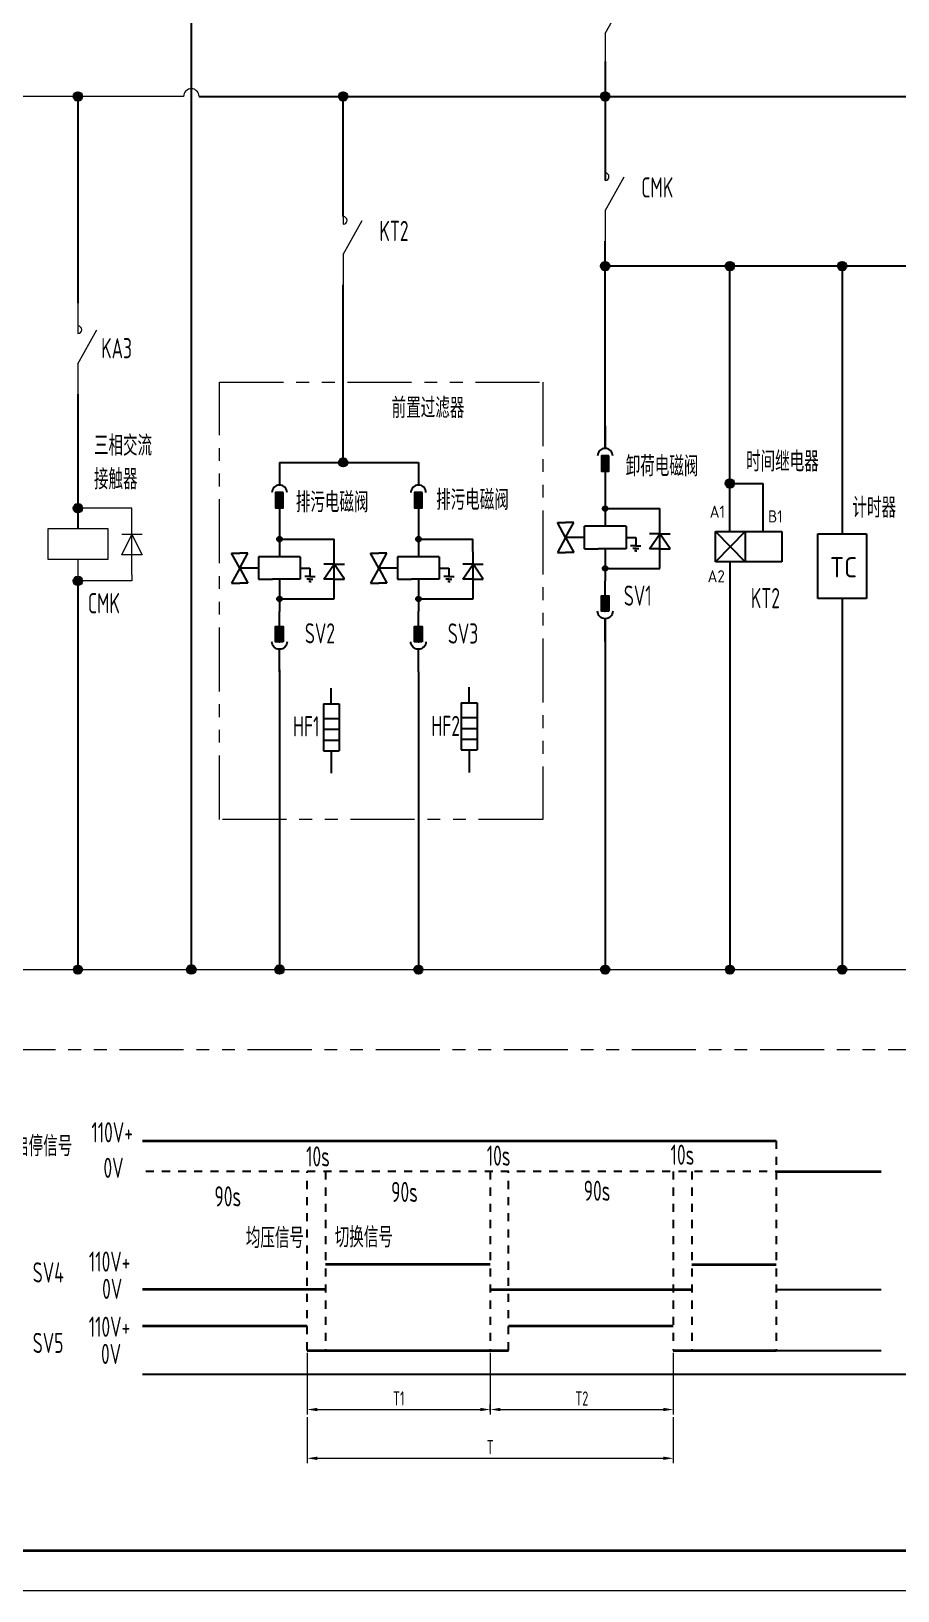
# Model space of a CAD drawing. Header units: millimetres. Extents: x 0 to 840, y 0 to 594.
# Drawn here: x 342.6 to 557.3, y 0 to 386.6 of the extents above; entities that cross this region are included whole.
import ezdxf
from ezdxf.enums import TextEntityAlignment as Align

# ---------------------------------------------------------------- set-up
doc = ezdxf.new("R2010")
doc.units = ezdxf.units.MM
for name, pattern in [('CENTER2', [12, 7, -1, 1, -1, 1, -1]), ('PHANTOM2', [31.75, 15.875, -3.175, 3.175, -3.175, 3.175, -3.175]), ('虚线', [2, 1, -1])]:
    doc.linetypes.add(name, pattern=pattern)
for name, color, linetype, lineweight in [('AM_0', 7, 'Continuous', 25), ('AM_3', 3, '虚线', 13), ('BLK_0.5mm^2', 7, 'Continuous', 18), ('SYMS', 7, 'Continuous', 18), ('双点划线', 6, 'CENTER2', 18), ('尺寸线层', 3, 'Continuous', 13), ('标注', 3, 'Continuous', 18), ('粗实线', 7, 'Continuous', 35), ('粗实线层', 7, 'Continuous', 25)]:
    doc.layers.add(name, color=color, linetype=linetype, lineweight=lineweight)
doc.styles.add('WD_IEC', font='isocp2.shx', dxfattribs={"width": 0.9, "bigfont": 'gbcbig.shx'})
doc.styles.add('工程字', font='gbenor.shx', dxfattribs={"bigfont": 'gbcbig.shx'})
doc.styles.add('标准', font='isoct2.shx')
doc.styles.add('海泰标注样式', font='isocp.shx', dxfattribs={"width": 0.7, "bigfont": 'gbcbig.shx'})
doc.styles.add('海泰汉字样式', font='仿宋_GB2312.ttf', dxfattribs={"width": 0.7})
doc.dimstyles.new('海泰标注样式-图2', dxfattribs={"dimtxt": 3.5, "dimasz": 2.5, "dimexe": 1.25, "dimexo": 0.625, "dimgap": 1, "dimtad": 1, "dimdec": 3, "dimlfac": 8, "dimdsep": 46, "dimtxsty": '海泰标注样式', "dimcen": 2.5, "dimclrd": 256, "dimclre": 256, "dimclrt": 2, "dimadec": 3, "dimazin": 2, "dimtm": 1e-09, "dimtfac": 0.7, "dimtdec": 3, "dimtmove": 0, "dimatfit": 1, "dimfxl": 1.25, "dimlwd": -1, "dimlwe": -1, "dimarcsym": 0})

# ---------------------------------------------------------------- blocks, each defined once
blk = doc.blocks.new('NJHT-A1')
at = {"color": 7, "linetype": 'Continuous', "lineweight": 35}
blk.add_line((25, 10), (830, 10), dxfattribs=at)
at = {"color": 7, "linetype": 'Continuous', "lineweight": 18}
blk.add_line((840, 0), (0, 0), dxfattribs=at)
at = {"color": 2, "linetype": 'Continuous', "lineweight": 18, "style": '海泰汉字样式', "width": 0.6}
blk.add_attdef('5', text='', height=5, rotation=180, dxfattribs=at).set_placement((50, 578.5), align=Align.MIDDLE_CENTER)
at = {"color": 2, "linetype": 'Continuous', "lineweight": 18, "style": '海泰汉字样式'}
for tag, height, width, p in [('1', 5, 0.7, (805, 59.25)), ('2', 5, 0.7, (805, 51.75)), ('7', 5, 0.7, (755, 50.5)), ('3', 5, 0.6, (805, 38)), ('12', 3.5, 0.7, (668, 34.5)), ('13', 3.5, 0.6, (682, 34.5)), ('20', 3.5, 0.7, (708, 34.5)), ('21', 3.5, 0.6, (722, 34.5)), ('14', 3.5, 0.7, (668, 27.5)), ('15', 3.5, 0.6, (682, 27.5)), ('22', 3.5, 0.7, (708, 27.5)), ('23', 3.5, 0.6, (722, 27.5)), ('8', 3.5, 0.7, (762, 22.5)), ('9', 3.5, 0.7, (774, 22.5)), ('4', 5, 0.6, (805, 22.5)), ('16', 3.5, 0.7, (668, 20.5)), ('17', 3.5, 0.6, (682, 20.5)), ('24', 3.5, 0.7, (708, 20.5)), ('25', 3.5, 0.6, (722, 20.5)), ('18', 3.5, 0.7, (668, 13.5)), ('19', 3.5, 0.6, (682, 13.5)), ('26', 3.5, 0.7, (708, 13.5)), ('27', 3.5, 0.6, (722, 13.5)), ('11', 3.5, 0.7, (742.5, 13.5)), ('10', 3.5, 0.7, (767.5, 13.5)), ('6', 3.5, 0.7, (811.57, 13.5))]:
    blk.add_attdef(tag, text='', height=height, dxfattribs=dict(at, width=width)).set_placement(p, align=Align.MIDDLE_CENTER)
blk = doc.blocks.new('*D70')
at = {"layer": 'Defpoints', "color": 0, "transparency": 16777216}
for p in [(410.95, 59.59), (456.35, 44.93), (456.35, 43.79)]:
    blk.add_point(p, dxfattribs=at)
at = {"layer": '标注', "transparency": 16777216}
for p, q in [((410.95, 58.97), (410.95, 43.68)), ((413.45, 44.93), (453.85, 44.93)), ((456.35, 44.42), (456.35, 46.18))]:
    blk.add_line(p, q, dxfattribs=at)
for points in [[(413.45, 45.35), (413.45, 44.52), (410.95, 44.93)], [(453.85, 45.35), (453.85, 44.52), (456.35, 44.93)]]:
    blk.add_solid(points, dxfattribs=at)
at = {"layer": '标注', "color": 2, "transparency": 16777216, "insert": (433.65, 47.68), "char_height": 3.5, "attachment_point": 5, "style": '海泰标注样式'}
blk.add_mtext('T1', dxfattribs=at)
blk = doc.blocks.new('*D71')
at = {"layer": 'Defpoints', "color": 0, "transparency": 16777216}
for p in [(456.35, 59.59), (501.71, 59.59), (501.71, 44.93)]:
    blk.add_point(p, dxfattribs=at)
at = {"layer": '标注', "transparency": 16777216}
for p, q in [((456.35, 58.97), (456.35, 43.68)), ((501.71, 58.97), (501.71, 43.68)), ((458.85, 44.93), (499.21, 44.93))]:
    blk.add_line(p, q, dxfattribs=at)
for points in [[(458.85, 45.35), (458.85, 44.52), (456.35, 44.93)], [(499.21, 45.35), (499.21, 44.52), (501.71, 44.93)]]:
    blk.add_solid(points, dxfattribs=at)
at = {"layer": '标注', "color": 2, "transparency": 16777216, "insert": (479.03, 47.68), "char_height": 3.5, "attachment_point": 5, "style": '海泰标注样式'}
blk.add_mtext('T2', dxfattribs=at)
blk = doc.blocks.new('*D72')
at = {"layer": 'Defpoints', "color": 0, "transparency": 16777216}
for p in [(410.95, 43.68), (501.71, 43.68), (501.71, 32.85)]:
    blk.add_point(p, dxfattribs=at)
at = {"layer": '标注', "transparency": 16777216}
for p, q in [((410.95, 43.06), (410.95, 31.6)), ((501.71, 43.06), (501.71, 31.6)), ((413.45, 32.85), (499.21, 32.85))]:
    blk.add_line(p, q, dxfattribs=at)
for points in [[(413.45, 33.26), (413.45, 32.43), (410.95, 32.85)], [(499.21, 33.26), (499.21, 32.43), (501.71, 32.85)]]:
    blk.add_solid(points, dxfattribs=at)
at = {"layer": '标注', "color": 2, "transparency": 16777216, "insert": (456.33, 35.6), "char_height": 3.5, "attachment_point": 5, "style": '海泰标注样式'}
blk.add_mtext('T', dxfattribs=at)
blk = doc.blocks.new('bfcgb')
blk.add_hatch(color=256).paths.add_polyline_path([(1495.06, 338, 1), (1492.9, 338, 1)])
blk.add_circle((1493.98, 338), 1.08)
blk = doc.blocks.new('VCR1_1')
for p, q in [((0, 2.5), (0, 7.5)), ((0, -2.5), (0, -7.5))]:
    blk.add_line(p, q)
blk.add_lwpolyline([(-5, 2.5), (-5, -2.5), (5, -2.5), (5, 2.5)], close=True)
at = {"style": 'WD_IEC'}
for tag, height, p in [('INST', 2.5, (-5.25, 11.5)), ('LOC', 2.5, (-5.25, 8)), ('TAG1', 2.5, (-5.25, 4.5)), ('MFG', 1.5, (-6, 1)), ('CAT', 1.5, (-6, -1.5)), ('DESC1', 2.5, (-5.25, -6.85)), ('DESC2', 2.5, (-5.25, -10.35)), ('DESC3', 2.5, (-5.25, -13.85))]:
    blk.add_attdef(tag, text='', height=height, dxfattribs=at).set_placement(p, align=Align.RIGHT)
for tag, p, height in [('X2TERM01', (0, 7.5), 0.32), ('X4LINK', (-5, 0), 0.32), ('X1LINK', (5, 0), 0.32), ('ASSYCODE', (1, -4), 1), ('FAMILY', (1, -5.5), 1), ('X8TERM02', (0, -7.5), 0.32), ('CATDESC', (1, -7), 1)]:
    blk.add_attdef(tag, p, '', height=height, dxfattribs=at)
blk.add_attdef('TERM01', text='', height=2, rotation=90, dxfattribs=at).set_placement((-1, 7.5), align=Align.RIGHT)
blk.add_attdef('TERM02', (-1, -7.5), '', height=2, rotation=90, dxfattribs=at)
at = {"lineweight": 9, "style": 'WD_IEC'}
for tag, p in [('NO', (-5.5, -16.5)), ('NC', (-5.5, -20))]:
    blk.add_attdef(tag, text='', height=2.5, dxfattribs=at).set_placement(p, align=Align.TOP_RIGHT)
for tag, p in [('XREFNO', (-4, -16.5)), ('XREFNC', (-4, -20))]:
    blk.add_attdef(tag, text='', height=2.5, dxfattribs=at).set_placement(p, align=Align.TOP_LEFT)
blk = doc.blocks.new('VDI1_2')
for p, q in [((0, 7.5), (0, -7.5)), ((0, -2.5), (-2.5, 2.5)), ((-2.5, 2.5), (2.5, 2.5)), ((2.5, 2.5), (0, -2.5)), ((-2.5, -2.5), (2.5, -2.5))]:
    blk.add_line(p, q)
at = {"style": 'WD_IEC'}
for tag, height, p in [('INST', 2.5, (-5.5, 10.25)), ('LOC', 2.5, (-5.5, 6.75)), ('TAG1', 2.5, (-5.5, 3.25)), ('MFG', 1.5, (-5.5, -0.25)), ('DESC1', 2.5, (-5.5, -6.35)), ('CAT', 1.5, (-5.5, -2.75)), ('DESC2', 2.5, (-5.5, -9.85)), ('DESC3', 2.5, (-5.5, -13.35))]:
    blk.add_attdef(tag, text='', height=height, dxfattribs=at).set_placement(p, align=Align.RIGHT)
for tag, p, height in [('X2TERM01', (0, 7.5), 0.32), ('ASSYCODE', (1, -4), 1), ('X8TERM02', (0, -7.5), 0.32), ('FAMILY', (1, -5.5), 1), ('CATDESC', (1, -7), 1)]:
    blk.add_attdef(tag, p, '', height=height, dxfattribs=at)
blk.add_attdef('TERM01', text='', height=2, rotation=90, dxfattribs=at).set_placement((-1, 7.5), align=Align.RIGHT)
blk.add_attdef('TERM02', (-1, -7.5), '', height=2, rotation=90, dxfattribs=at)
blk = doc.blocks.new('VMS21P_1')
for p, q in [((0, 7.5), (0, 2.5)), ((0, -2.5), (3.125, 3.125)), ((0, -2.5), (0, -7.5))]:
    blk.add_line(p, q)
blk.add_arc((0, 3.125), 0.625, 270, 90)
at = {"style": 'WD_IEC'}
for tag, p in [('INST', (-5.25, 7.75)), ('LOC', (-5.25, 4.25)), ('TAG2', (-5.25, 0.75)), ('XREF', (-5.25, -3.75)), ('DESC1', (-5.25, -7.6)), ('DESC2', (-5.25, -11.1)), ('DESC3', (-5.25, -14.6))]:
    blk.add_attdef(tag, text='', height=2.5, dxfattribs=at).set_placement(p, align=Align.RIGHT)
for tag, p, height in [('X2TERM01', (0, 7.5), 0.32), ('X4LINK', (-2, 0), 0.32), ('X1LINK', (-0.5, 0), 0.32), ('CONTACT', (4, -3.5), 1), ('FAMILY', (4, -5), 1), ('X8TERM02', (0, -7.5), 0.32)]:
    blk.add_attdef(tag, p, '', height=height, dxfattribs=at)
blk.add_attdef('TERM01', text='', height=2, rotation=90, dxfattribs=at).set_placement((-1, 7.5), align=Align.RIGHT)
blk.add_attdef('TERM02', (-1, -7.5), '', height=2, rotation=90, dxfattribs=at)
blk = doc.blocks.new('gwae')
blk.add_hatch(color=256).paths.add_polyline_path([(413.18, 275.01), (413.18, 278.76), (411.3, 278.76), (411.3, 275.01)], flags=0)
for p, q in [((412.24, 286.26), (412.24, 280.64)), ((412.24, 275.01), (412.24, 271.26))]:
    blk.add_line(p, q)
blk.add_lwpolyline([(413.18, 278.76), (411.3, 278.76), (411.3, 275.01), (413.18, 275.01)], close=True)
blk.add_arc((412.24, 278.76), 1.88, 0, 180)
blk.add_point((412.24, 278.76))
blk = doc.blocks.new('rq2e')
at = {"color": 7, "ltscale": 0.416487}
blk.add_line((1065.04, 260.3), (1065.04, 251.87), dxfattribs=at)
at = {"color": 7, "ltscale": 0.007597}
for p, q in [((1064.45, 256.26), (1064.49, 256.48)), ((1064.45, 256.26), (1064.49, 256.48)), ((1064.49, 256.03), (1064.45, 256.26)), ((1064.49, 256.03), (1064.45, 256.26)), ((1064.49, 256.48), (1064.62, 256.67)), ((1064.49, 256.48), (1064.62, 256.67)), ((1064.62, 255.84), (1064.49, 256.03)), ((1064.62, 255.84), (1064.49, 256.03)), ((1064.62, 256.67), (1064.81, 256.8)), ((1064.62, 256.67), (1064.81, 256.8)), ((1064.81, 255.71), (1064.62, 255.84)), ((1064.81, 255.71), (1064.62, 255.84)), ((1064.81, 256.8), (1065.04, 256.85)), ((1064.81, 256.8), (1065.04, 256.85)), ((1065.04, 255.66), (1064.81, 255.71)), ((1065.04, 255.66), (1064.81, 255.71)), ((1065.04, 256.85), (1065.27, 256.8)), ((1065.04, 256.85), (1065.27, 256.8)), ((1065.27, 255.71), (1065.04, 255.66)), ((1065.27, 255.71), (1065.04, 255.66)), ((1065.27, 256.8), (1065.46, 256.67)), ((1065.27, 256.8), (1065.46, 256.67)), ((1065.46, 255.84), (1065.27, 255.71)), ((1065.46, 255.84), (1065.27, 255.71)), ((1065.46, 256.67), (1065.59, 256.48)), ((1065.46, 256.67), (1065.59, 256.48)), ((1065.59, 256.03), (1065.46, 255.84)), ((1065.59, 256.03), (1065.46, 255.84)), ((1065.59, 256.48), (1065.63, 256.26)), ((1065.59, 256.48), (1065.63, 256.26)), ((1065.63, 256.26), (1065.59, 256.03)), ((1065.63, 256.26), (1065.59, 256.03)), ((1064.45, 241.44), (1064.49, 241.66)), ((1064.45, 241.44), (1064.49, 241.66)), ((1064.49, 241.21), (1064.45, 241.44)), ((1064.49, 241.21), (1064.45, 241.44)), ((1064.49, 241.66), (1064.62, 241.85)), ((1064.49, 241.66), (1064.62, 241.85)), ((1064.62, 241.02), (1064.49, 241.21)), ((1064.62, 241.02), (1064.49, 241.21)), ((1064.62, 241.85), (1064.81, 241.98)), ((1064.62, 241.85), (1064.81, 241.98)), ((1064.81, 240.89), (1064.62, 241.02)), ((1064.81, 240.89), (1064.62, 241.02)), ((1064.81, 241.98), (1065.04, 242.03)), ((1064.81, 241.98), (1065.04, 242.03)), ((1065.04, 240.85), (1064.81, 240.89)), ((1065.04, 240.85), (1064.81, 240.89)), ((1065.04, 242.03), (1065.27, 241.98)), ((1065.04, 242.03), (1065.27, 241.98)), ((1065.27, 240.89), (1065.04, 240.85)), ((1065.27, 240.89), (1065.04, 240.85)), ((1065.27, 241.98), (1065.46, 241.85)), ((1065.27, 241.98), (1065.46, 241.85)), ((1065.46, 241.02), (1065.27, 240.89)), ((1065.46, 241.02), (1065.27, 240.89)), ((1065.46, 241.85), (1065.59, 241.66)), ((1065.46, 241.85), (1065.59, 241.66)), ((1065.59, 241.21), (1065.46, 241.02)), ((1065.59, 241.21), (1065.46, 241.02)), ((1065.59, 241.66), (1065.63, 241.44)), ((1065.59, 241.66), (1065.63, 241.44)), ((1065.63, 241.44), (1065.59, 241.21)), ((1065.63, 241.44), (1065.59, 241.21))]:
    blk.add_line(p, q, dxfattribs=at)
at = {"color": 7, "ltscale": 0.445714}
for p, q in [((1065.03, 256.26), (1078.57, 256.26)), ((1065.03, 256.26), (1078.57, 256.26)), ((1065.04, 241.44), (1078.58, 241.44)), ((1065.04, 241.44), (1078.58, 241.44))]:
    blk.add_line(p, q, dxfattribs=at)
at = {"color": 7, "ltscale": 0.204694}
blk.add_line((1078.58, 250.04), (1078.57, 256.26), dxfattribs=at)
blk.add_line((1078.58, 250.04), (1078.57, 256.26), dxfattribs=at)
at = {"color": 7, "ltscale": 0.092843}
for q in [(1053.19, 252.81), (1053.19, 252.81), (1057.23, 252.81), (1057.23, 252.81), (1053.19, 245.38), (1053.19, 245.38), (1057.23, 245.38), (1057.23, 245.38)]:
    blk.add_line((1055.21, 249.09), q, dxfattribs=at)
at = {"color": 7, "ltscale": 0.044268}
for p, q in [((1053.19, 252.81), (1055.21, 252.81)), ((1053.19, 252.81), (1055.21, 252.81)), ((1053.19, 245.38), (1055.21, 245.38)), ((1053.19, 245.38), (1055.21, 245.38))]:
    blk.add_line(p, q, dxfattribs=at)
at = {"color": 7, "ltscale": 0.044269}
for p, q in [((1057.23, 252.81), (1055.21, 252.81)), ((1057.23, 252.81), (1055.21, 252.81)), ((1057.23, 245.38), (1055.21, 245.38)), ((1057.23, 245.38), (1055.21, 245.38))]:
    blk.add_line(p, q, dxfattribs=at)
at = {"color": 7, "ltscale": 0.18267}
for p, q in [((1059.83, 251.87), (1059.83, 246.32)), ((1070.2, 251.87), (1070.2, 246.32))]:
    blk.add_line(p, q, dxfattribs=at)
at = {"color": 7, "ltscale": 0.226511}
for p, q in [((1070.2, 251.87), (1059.88, 251.87)), ((1059.88, 246.32), (1063.32, 246.32)), ((1070.2, 246.32), (1063.32, 246.32)), ((1070.2, 246.32), (1063.32, 246.32))]:
    blk.add_line(p, q, dxfattribs=at)
at = {"color": 7, "ltscale": 0.121009}
blk.add_line((1059.83, 249.09), (1055.21, 249.09), dxfattribs=at)
at = {"color": 7, "ltscale": 0.067085}
blk.add_line((1070.2, 249.09), (1072.61, 249.09), dxfattribs=at)
at = {"color": 7, "ltscale": 0.04459}
blk.add_line((1072.61, 249.09), (1072.61, 247.05), dxfattribs=at)
at = {"color": 7, "ltscale": 0.148438}
for p in [(1076.03, 246.32), (1076.03, 246.32), (1081.13, 246.32), (1081.13, 246.32)]:
    blk.add_line(p, (1078.58, 250.04), dxfattribs=at)
at = {"color": 7, "ltscale": 0.083936}
for p, q in [((1078.58, 250.04), (1076.03, 250.04)), ((1078.58, 250.04), (1076.03, 250.04)), ((1078.58, 250.04), (1081.13, 250.04)), ((1078.58, 250.04), (1081.13, 250.04)), ((1078.58, 246.32), (1076.03, 246.32)), ((1078.58, 246.32), (1076.03, 246.32)), ((1078.58, 246.32), (1081.13, 246.32)), ((1078.58, 246.32), (1081.13, 246.32))]:
    blk.add_line(p, q, dxfattribs=at)
at = {"color": 7, "ltscale": 0.16075}
for q in [(1078.58, 250.04), (1078.58, 246.32)]:
    blk.add_line((1078.58, 241.44), q, dxfattribs=at)
at = {"color": 7, "ltscale": 0.321499}
blk.add_line((1065.04, 246.32), (1065.04, 238.35), dxfattribs=at)
at = {"color": 7, "ltscale": 0.028234}
blk.add_line((1072.61, 247.05), (1071.32, 247.05), dxfattribs=at)
at = {"color": 7, "ltscale": 0.016336}
for q in [(1071.86, 246.37), (1073.35, 246.37)]:
    blk.add_line((1072.61, 246.37), q, dxfattribs=at)
at = {"color": 7, "ltscale": 0.005879}
for q in [(1072.34, 245.77), (1072.88, 245.77)]:
    blk.add_line((1072.61, 245.77), q, dxfattribs=at)
at = {"color": 7, "ltscale": 0.028235}
blk.add_line((1072.61, 247.05), (1073.9, 247.05), dxfattribs=at)
at = {"color": 7}
for centre in [(1065.04, 256.26), (1065.04, 241.44)]:
    blk.add_circle(centre, 0.591, dxfattribs=at)
for points in [[(1065.59, 256.03), (1064.45, 256.26), (1064.62, 256.67), (1064.49, 256.48)], [(1065.59, 256.03), (1064.45, 256.26), (1064.62, 256.67), (1064.49, 256.48)], [(1065.59, 256.03), (1064.62, 255.84), (1064.45, 256.26), (1064.49, 256.03)], [(1065.59, 256.03), (1064.62, 255.84), (1064.45, 256.26), (1064.49, 256.03)], [(1065.59, 256.03), (1064.62, 256.67), (1065.04, 256.85), (1064.81, 256.8)], [(1065.59, 256.03), (1064.62, 256.67), (1065.04, 256.85), (1064.81, 256.8)], [(1065.59, 256.03), (1065.04, 255.66), (1064.62, 255.84), (1064.81, 255.71)], [(1065.59, 256.03), (1065.04, 255.66), (1064.62, 255.84), (1064.81, 255.71)], [(1065.59, 256.03), (1065.04, 256.85), (1065.46, 256.67), (1065.27, 256.8)], [(1065.59, 256.03), (1065.04, 256.85), (1065.46, 256.67), (1065.27, 256.8)], [(1065.59, 256.03), (1065.46, 255.84), (1065.04, 255.66), (1065.27, 255.71)], [(1065.59, 256.03), (1065.46, 255.84), (1065.04, 255.66), (1065.27, 255.71)], [(1065.59, 256.03), (1065.46, 256.67), (1065.63, 256.26), (1065.59, 256.48)], [(1065.59, 256.03), (1065.46, 256.67), (1065.63, 256.26), (1065.59, 256.48)], [(1065.59, 241.21), (1064.45, 241.44), (1064.62, 241.85), (1064.49, 241.66)], [(1065.59, 241.21), (1064.45, 241.44), (1064.62, 241.85), (1064.49, 241.66)], [(1065.59, 241.21), (1064.62, 241.02), (1064.45, 241.44), (1064.49, 241.21)], [(1065.59, 241.21), (1064.62, 241.02), (1064.45, 241.44), (1064.49, 241.21)], [(1065.59, 241.21), (1064.62, 241.85), (1065.04, 242.03), (1064.81, 241.98)], [(1065.59, 241.21), (1064.62, 241.85), (1065.04, 242.03), (1064.81, 241.98)], [(1065.59, 241.21), (1065.04, 240.85), (1064.62, 241.02), (1064.81, 240.89)], [(1065.59, 241.21), (1065.04, 240.85), (1064.62, 241.02), (1064.81, 240.89)], [(1065.59, 241.21), (1065.04, 242.03), (1065.46, 241.85), (1065.27, 241.98)], [(1065.59, 241.21), (1065.04, 242.03), (1065.46, 241.85), (1065.27, 241.98)], [(1065.59, 241.21), (1065.46, 241.02), (1065.04, 240.85), (1065.27, 240.89)], [(1065.59, 241.21), (1065.46, 241.02), (1065.04, 240.85), (1065.27, 240.89)], [(1065.59, 241.21), (1065.46, 241.85), (1065.63, 241.44), (1065.59, 241.66)], [(1065.59, 241.21), (1065.46, 241.85), (1065.63, 241.44), (1065.59, 241.66)]]:
    blk.add_solid(points, dxfattribs=at)
blk = doc.blocks.new('sfe')
for p, q in [((1319.93, -437.42), (1336.36, -437.42)), ((1319.93, -444.92), (1319.93, -437.42)), ((1327.24, -437.42), (1319.93, -444.92)), ((1319.93, -437.42), (1327.24, -444.92)), ((1327.24, -437.42), (1327.24, -444.92)), ((1336.36, -437.42), (1336.36, -444.92)), ((1336.36, -444.92), (1319.93, -444.92))]:
    blk.add_line(p, q)
at = {"layer": '粗实线层'}
for p, q in [((1323.47, -437.42), (1323.47, -425.52)), ((1323.47, -425.52), (1331.69, -425.52)), ((1331.69, -437.42), (1331.69, -425.52)), ((1323.47, -444.92), (1323.47, -455.61))]:
    blk.add_line(p, q, dxfattribs=at)
blk.add_blockref('bfcgb', (-170.51, -763.52))
at = {"layer": 'AM_3', "style": 'WD_IEC'}
for tag, p in [('A1', (1322.22, -434.03)), ('B1', (1336.55, -435.2)), ('A2', (1322.2, -450.05))]:
    blk.add_attdef(tag, text='', height=3, dxfattribs=at).set_placement(p, align=Align.RIGHT)

msp = doc.modelspace()

# ---------------------------------------------------------------- linework, layer by layer
for p, q in [((382.2456, 153.96874), (382.2456, 416.81479)), ((484.82607, 379.07007), (484.82607, 370.18878)), ((354.14214, 370.40801), (354.14214, 319.12098)), ((384.1506, 370.40801), (642.2741, 370.40801)), ((419.89178, 340.59851), (419.89175, 370.40801)), ((484.82607, 370.40801), (484.82607, 349.55464)), ((484.82272, 283.15358), (484.82607, 334.55464)), ((515.74362, 274.47957), (515.74362, 328.36076)), ((543.55404, 328.36076), (543.55404, 261.98131)), ((419.89178, 279.69767), (419.89178, 323.72351)), ((354.14214, 296.62098), (354.14214, 263.21669)), ((484.8247, 277.52858), (484.83066, 265.34471)), ((537.5546, 245.98279), (537.5546, 261.98131)), ((537.5546, 261.98131), (549.55349, 261.98131)), ((549.55349, 261.98131), (549.55349, 245.98279)), ((354.14214, 249.42405), (354.14214, 153.96874)), ((515.74331, 244.39326), (515.75008, 153.96874)), ((549.55349, 245.98279), (537.5546, 245.98279)), ((543.55404, 245.98279), (543.55404, 153.96874))]:
    msp.add_line(p, q)
at = {"color": 7, "ltscale": 0.416487}
for p, q in [((404.08409, 279.69767), (404.08409, 274.07267)), ((438.52125, 279.69767), (438.52125, 274.07267))]:
    msp.add_line(p, q, dxfattribs=at)
at = {"color": 7}
msp.add_line((404.08409, 279.69767), (438.52125, 279.69767), dxfattribs=at)
at = {"color": 7, "ltscale": 0.007597}
for p, q in [((418.84038, 279.69767), (418.92041, 280.10002)), ((418.84038, 279.69767), (418.92041, 280.10002)), ((418.92041, 279.29533), (418.84038, 279.69767)), ((418.92041, 279.29533), (418.84038, 279.69767)), ((418.92041, 280.10002), (419.14834, 280.44112)), ((418.92041, 280.10002), (419.14834, 280.44112)), ((419.14834, 278.95424), (418.92041, 279.29533)), ((419.14834, 278.95424), (418.92041, 279.29533)), ((419.14834, 280.44112), (419.48943, 280.66902)), ((419.14834, 280.44112), (419.48943, 280.66902)), ((419.48943, 278.72633), (419.14834, 278.95424)), ((419.48943, 278.72633), (419.14834, 278.95424)), ((419.48943, 280.66902), (419.89178, 280.74906)), ((419.48943, 280.66902), (419.89178, 280.74906)), ((419.89178, 278.6463), (419.48943, 278.72633)), ((419.89178, 278.6463), (419.48943, 278.72633)), ((419.89178, 280.74906), (420.29412, 280.66902)), ((419.89178, 280.74906), (420.29412, 280.66902)), ((420.29412, 278.72633), (419.89178, 278.6463)), ((420.29412, 278.72633), (419.89178, 278.6463)), ((420.29412, 280.66902), (420.63521, 280.44112)), ((420.29412, 280.66902), (420.63521, 280.44112)), ((420.63521, 278.95424), (420.29412, 278.72633)), ((420.63521, 278.95424), (420.29412, 278.72633)), ((420.63521, 280.44112), (420.86312, 280.10002)), ((420.63521, 280.44112), (420.86312, 280.10002)), ((420.86312, 279.29533), (420.63521, 278.95424)), ((420.86312, 279.29533), (420.63521, 278.95424)), ((420.86312, 280.10002), (420.94313, 279.69767)), ((420.86312, 280.10002), (420.94313, 279.69767)), ((420.94313, 279.69767), (420.86312, 279.29533)), ((420.94313, 279.69767), (420.86312, 279.29533)), ((354.14214, 155.02011), (354.54449, 154.94008)), ((354.14214, 155.02011), (354.54449, 154.94008)), ((354.54449, 154.94008), (354.88557, 154.71217)), ((354.54449, 154.94008), (354.88557, 154.71217)), ((354.88557, 154.71217), (355.11348, 154.37109)), ((354.88557, 154.71217), (355.11348, 154.37109)), ((437.54991, 154.37109), (437.77782, 154.71217)), ((437.54991, 154.37109), (437.77782, 154.71217)), ((437.77782, 154.71217), (438.1189, 154.94008)), ((437.77782, 154.71217), (438.1189, 154.94008)), ((438.1189, 154.94008), (438.52125, 155.02011)), ((438.1189, 154.94008), (438.52125, 155.02011)), ((438.52125, 155.02011), (438.9236, 154.94008)), ((438.52125, 155.02011), (438.9236, 154.94008)), ((438.9236, 154.94008), (439.26468, 154.71217)), ((438.9236, 154.94008), (439.26468, 154.71217)), ((439.26468, 154.71217), (439.49259, 154.37109)), ((439.26468, 154.71217), (439.49259, 154.37109)), ((483.84961, 154.37109), (484.07752, 154.71217)), ((483.84961, 154.37109), (484.07752, 154.71217)), ((484.07752, 154.71217), (484.4186, 154.94008)), ((484.07752, 154.71217), (484.4186, 154.94008)), ((484.4186, 154.94008), (484.82095, 155.02011)), ((484.4186, 154.94008), (484.82095, 155.02011)), ((484.82095, 155.02011), (485.2233, 154.94008)), ((484.82095, 155.02011), (485.2233, 154.94008)), ((485.2233, 154.94008), (485.56438, 154.71217)), ((485.2233, 154.94008), (485.56438, 154.71217)), ((485.56438, 154.71217), (485.79229, 154.37109)), ((485.56438, 154.71217), (485.79229, 154.37109)), ((514.77704, 154.37108), (515.00495, 154.71216)), ((514.77704, 154.37108), (515.00495, 154.71216)), ((515.00495, 154.71216), (515.34604, 154.94007)), ((515.00495, 154.71216), (515.34604, 154.94007)), ((515.34604, 154.94007), (515.74839, 155.0201)), ((515.34604, 154.94007), (515.74839, 155.0201)), ((515.74839, 155.0201), (516.15073, 154.94007)), ((515.74839, 155.0201), (516.15073, 154.94007)), ((516.15073, 154.94007), (516.49182, 154.71216)), ((516.15073, 154.94007), (516.49182, 154.71216)), ((516.49182, 154.71216), (516.71973, 154.37108)), ((516.49182, 154.71216), (516.71973, 154.37108)), ((542.5827, 154.37109), (542.81061, 154.71217)), ((542.5827, 154.37109), (542.81061, 154.71217)), ((542.81061, 154.71217), (543.15169, 154.94008)), ((542.81061, 154.71217), (543.15169, 154.94008)), ((543.15169, 154.94008), (543.55404, 155.02011)), ((543.15169, 154.94008), (543.55404, 155.02011)), ((543.55404, 155.02011), (543.95639, 154.94008)), ((543.55404, 155.02011), (543.95639, 154.94008)), ((543.95639, 154.94008), (544.29747, 154.71217)), ((543.95639, 154.94008), (544.29747, 154.71217)), ((544.29747, 154.71217), (544.52538, 154.37109)), ((544.29747, 154.71217), (544.52538, 154.37109)), ((354.54449, 152.9974), (354.14214, 152.91737)), ((354.54449, 152.9974), (354.14214, 152.91737)), ((354.88557, 153.22531), (354.54449, 152.9974)), ((354.88557, 153.22531), (354.54449, 152.9974)), ((355.11348, 153.56639), (354.88557, 153.22531)), ((355.11348, 153.56639), (354.88557, 153.22531)), ((355.11348, 154.37109), (355.19351, 153.96874)), ((355.11348, 154.37109), (355.19351, 153.96874)), ((355.19351, 153.96874), (355.11348, 153.56639)), ((355.19351, 153.96874), (355.11348, 153.56639)), ((437.46986, 153.96874), (437.54991, 154.37109)), ((437.46986, 153.96874), (437.54991, 154.37109)), ((437.54991, 153.56639), (437.46986, 153.96874)), ((437.54991, 153.56639), (437.46986, 153.96874)), ((437.77782, 153.22531), (437.54991, 153.56639)), ((437.77782, 153.22531), (437.54991, 153.56639)), ((438.1189, 152.9974), (437.77782, 153.22531)), ((438.1189, 152.9974), (437.77782, 153.22531)), ((438.52125, 152.91737), (438.1189, 152.9974)), ((438.52125, 152.91737), (438.1189, 152.9974)), ((438.9236, 152.9974), (438.52125, 152.91737)), ((438.9236, 152.9974), (438.52125, 152.91737)), ((439.26468, 153.22531), (438.9236, 152.9974)), ((439.26468, 153.22531), (438.9236, 152.9974)), ((439.49259, 153.56639), (439.26468, 153.22531)), ((439.49259, 153.56639), (439.26468, 153.22531)), ((439.49259, 154.37109), (439.57264, 153.96874)), ((439.49259, 154.37109), (439.57264, 153.96874)), ((439.57264, 153.96874), (439.49259, 153.56639)), ((439.57264, 153.96874), (439.49259, 153.56639)), ((483.76958, 153.96874), (483.84961, 154.37109)), ((483.76958, 153.96874), (483.84961, 154.37109)), ((483.84961, 153.56639), (483.76958, 153.96874)), ((483.84961, 153.56639), (483.76958, 153.96874)), ((484.07752, 153.22531), (483.84961, 153.56639)), ((484.07752, 153.22531), (483.84961, 153.56639)), ((484.4186, 152.9974), (484.07752, 153.22531)), ((484.4186, 152.9974), (484.07752, 153.22531)), ((484.82095, 152.91737), (484.4186, 152.9974)), ((484.82095, 152.91737), (484.4186, 152.9974)), ((485.2233, 152.9974), (484.82095, 152.91737)), ((485.2233, 152.9974), (484.82095, 152.91737)), ((485.56438, 153.22531), (485.2233, 152.9974)), ((485.56438, 153.22531), (485.2233, 152.9974)), ((485.79229, 153.56639), (485.56438, 153.22531)), ((485.79229, 153.56639), (485.56438, 153.22531)), ((485.79229, 154.37109), (485.87232, 153.96874)), ((485.79229, 154.37109), (485.87232, 153.96874)), ((485.87232, 153.96874), (485.79229, 153.56639)), ((485.87232, 153.96874), (485.79229, 153.56639)), ((514.69701, 153.96873), (514.77704, 154.37108)), ((514.69701, 153.96873), (514.77704, 154.37108)), ((514.77704, 153.56638), (514.69701, 153.96873)), ((514.77704, 153.56638), (514.69701, 153.96873)), ((515.00495, 153.2253), (514.77704, 153.56638)), ((515.00495, 153.2253), (514.77704, 153.56638)), ((515.34604, 152.99739), (515.00495, 153.2253)), ((515.34604, 152.99739), (515.00495, 153.2253)), ((515.74839, 152.91736), (515.34604, 152.99739)), ((515.74839, 152.91736), (515.34604, 152.99739)), ((516.15073, 152.99739), (515.74839, 152.91736)), ((516.15073, 152.99739), (515.74839, 152.91736)), ((516.49182, 153.2253), (516.15073, 152.99739)), ((516.49182, 153.2253), (516.15073, 152.99739)), ((516.71973, 153.56638), (516.49182, 153.2253)), ((516.71973, 153.56638), (516.49182, 153.2253)), ((516.71973, 154.37108), (516.79976, 153.96873)), ((516.71973, 154.37108), (516.79976, 153.96873)), ((516.79976, 153.96873), (516.71973, 153.56638)), ((516.79976, 153.96873), (516.71973, 153.56638)), ((542.50265, 153.96874), (542.5827, 154.37109)), ((542.50265, 153.96874), (542.5827, 154.37109)), ((542.5827, 153.56639), (542.50265, 153.96874)), ((542.5827, 153.56639), (542.50265, 153.96874)), ((542.81061, 153.22531), (542.5827, 153.56639)), ((542.81061, 153.22531), (542.5827, 153.56639)), ((543.15169, 152.9974), (542.81061, 153.22531)), ((543.15169, 152.9974), (542.81061, 153.22531)), ((543.55404, 152.91737), (543.15169, 152.9974)), ((543.55404, 152.91737), (543.15169, 152.9974)), ((543.95639, 152.9974), (543.55404, 152.91737)), ((543.95639, 152.9974), (543.55404, 152.91737)), ((544.29747, 153.22531), (543.95639, 152.9974)), ((544.29747, 153.22531), (543.95639, 152.9974)), ((544.52538, 153.56639), (544.29747, 153.22531)), ((544.52538, 153.56639), (544.29747, 153.22531)), ((544.52538, 154.37109), (544.60543, 153.96874)), ((544.52538, 154.37109), (544.60543, 153.96874)), ((544.60543, 153.96874), (544.52538, 153.56639)), ((544.60543, 153.96874), (544.52538, 153.56639))]:
    msp.add_line(p, q, dxfattribs=at)
at = {"color": 7, "ltscale": 0.415479}
msp.add_line((404.08409, 228.2898), (404.08409, 153.96874), dxfattribs=at)
at = {"color": 7, "ltscale": 0.321499}
msp.add_line((438.52125, 227.74372), (438.52125, 153.96874), dxfattribs=at)
at = {"color": 0}
for p, q in [((416.92859, 219.83529), (416.92859, 223.76372)), ((451.10787, 220.06566), (451.10787, 223.99409)), ((414.97025, 219.83529), (418.88693, 219.83529)), ((414.97025, 219.83529), (418.88693, 219.83529)), ((449.14953, 220.06566), (453.06621, 220.06566)), ((449.14953, 220.06565), (453.06622, 220.06565)), ((414.97025, 216.20308), (418.88693, 216.20308)), ((414.97025, 213.53233), (418.88693, 213.53233)), ((449.14953, 216.43345), (453.06622, 216.43345)), ((449.14953, 213.7627), (453.06622, 213.7627)), ((414.97025, 210.8616), (418.88693, 210.8616)), ((449.14953, 211.09196), (453.06622, 211.09196)), ((414.97025, 208.19086), (418.88693, 208.19086)), ((416.92859, 208.19086), (416.92859, 202.6277)), ((449.14953, 208.42122), (453.06622, 208.42122)), ((451.10787, 208.42123), (451.10787, 202.85807))]:
    msp.add_line(p, q, dxfattribs=at)
at = {"color": 0, "ltscale": 0.215638}
for p, q in [((414.97025, 219.83529), (414.97025, 208.19086)), ((418.88693, 219.83529), (418.88693, 208.19086)), ((449.14953, 220.06566), (449.14953, 208.42123)), ((453.06621, 220.06566), (453.06621, 208.42123))]:
    msp.add_line(p, q, dxfattribs=at)
at = {"color": 7}
for centre in [(419.89178, 279.69767), (354.14214, 153.96874), (438.52125, 153.96874), (484.82095, 153.96874), (515.74839, 153.96873), (543.55404, 153.96874)]:
    msp.add_circle(centre, 1.05137, dxfattribs=at)
for points in [[(420.86312, 279.29533), (418.84038, 279.69767), (419.14834, 280.44112), (418.92041, 280.10002)], [(420.86312, 279.29533), (418.84038, 279.69767), (419.14834, 280.44112), (418.92041, 280.10002)], [(420.86312, 279.29533), (419.14834, 278.95424), (418.84038, 279.69767), (418.92041, 279.29533)], [(420.86312, 279.29533), (419.14834, 278.95424), (418.84038, 279.69767), (418.92041, 279.29533)], [(420.86312, 279.29533), (419.14834, 280.44112), (419.89178, 280.74906), (419.48943, 280.66902)], [(420.86312, 279.29533), (419.14834, 280.44112), (419.89178, 280.74906), (419.48943, 280.66902)], [(420.86312, 279.29533), (419.89178, 278.6463), (419.14834, 278.95424), (419.48943, 278.72633)], [(420.86312, 279.29533), (419.89178, 278.6463), (419.14834, 278.95424), (419.48943, 278.72633)], [(420.86312, 279.29533), (419.89178, 280.74906), (420.63521, 280.44112), (420.29412, 280.66902)], [(420.86312, 279.29533), (419.89178, 280.74906), (420.63521, 280.44112), (420.29412, 280.66902)], [(420.86312, 279.29533), (420.63521, 278.95424), (419.89178, 278.6463), (420.29412, 278.72633)], [(420.86312, 279.29533), (420.63521, 278.95424), (419.89178, 278.6463), (420.29412, 278.72633)], [(420.86312, 279.29533), (420.63521, 280.44112), (420.94313, 279.69767), (420.86312, 280.10002)], [(420.86312, 279.29533), (420.63521, 280.44112), (420.94313, 279.69767), (420.86312, 280.10002)], [(355.11348, 153.56639), (353.09077, 153.96874), (353.39871, 154.71217), (353.1708, 154.37109)], [(355.11348, 153.56639), (353.09077, 153.96874), (353.39871, 154.71217), (353.1708, 154.37109)], [(355.11348, 153.56639), (353.39871, 154.71217), (354.14214, 155.02011), (353.73979, 154.94008)], [(355.11348, 153.56639), (353.39871, 154.71217), (354.14214, 155.02011), (353.73979, 154.94008)], [(355.11348, 153.56639), (354.14214, 155.02011), (354.88557, 154.71217), (354.54449, 154.94008)], [(355.11348, 153.56639), (354.14214, 155.02011), (354.88557, 154.71217), (354.54449, 154.94008)], [(355.11348, 153.56639), (354.88557, 154.71217), (355.19351, 153.96874), (355.11348, 154.37109)], [(355.11348, 153.56639), (354.88557, 154.71217), (355.19351, 153.96874), (355.11348, 154.37109)], [(439.49259, 153.56639), (437.46986, 153.96874), (437.77782, 154.71217), (437.54991, 154.37109)], [(439.49259, 153.56639), (437.46986, 153.96874), (437.77782, 154.71217), (437.54991, 154.37109)], [(439.49259, 153.56639), (437.77782, 154.71217), (438.52125, 155.02011), (438.1189, 154.94008)], [(439.49259, 153.56639), (437.77782, 154.71217), (438.52125, 155.02011), (438.1189, 154.94008)], [(439.49259, 153.56639), (438.52125, 155.02011), (439.26468, 154.71217), (438.9236, 154.94008)], [(439.49259, 153.56639), (438.52125, 155.02011), (439.26468, 154.71217), (438.9236, 154.94008)], [(439.49259, 153.56639), (439.26468, 154.71217), (439.57264, 153.96874), (439.49259, 154.37109)], [(439.49259, 153.56639), (439.26468, 154.71217), (439.57264, 153.96874), (439.49259, 154.37109)], [(485.79229, 153.56639), (483.76958, 153.96874), (484.07752, 154.71217), (483.84961, 154.37109)], [(485.79229, 153.56639), (483.76958, 153.96874), (484.07752, 154.71217), (483.84961, 154.37109)], [(485.79229, 153.56639), (484.07752, 154.71217), (484.82095, 155.02011), (484.4186, 154.94008)], [(485.79229, 153.56639), (484.07752, 154.71217), (484.82095, 155.02011), (484.4186, 154.94008)], [(485.79229, 153.56639), (484.82095, 155.02011), (485.56438, 154.71217), (485.2233, 154.94008)], [(485.79229, 153.56639), (484.82095, 155.02011), (485.56438, 154.71217), (485.2233, 154.94008)], [(485.79229, 153.56639), (485.56438, 154.71217), (485.87232, 153.96874), (485.79229, 154.37109)], [(485.79229, 153.56639), (485.56438, 154.71217), (485.87232, 153.96874), (485.79229, 154.37109)], [(516.71973, 153.56638), (514.69701, 153.96873), (515.00495, 154.71216), (514.77704, 154.37108)], [(516.71973, 153.56638), (514.69701, 153.96873), (515.00495, 154.71216), (514.77704, 154.37108)], [(516.71973, 153.56638), (515.00495, 154.71216), (515.74839, 155.0201), (515.34604, 154.94007)], [(516.71973, 153.56638), (515.00495, 154.71216), (515.74839, 155.0201), (515.34604, 154.94007)], [(516.71973, 153.56638), (515.74839, 155.0201), (516.49182, 154.71216), (516.15073, 154.94007)], [(516.71973, 153.56638), (515.74839, 155.0201), (516.49182, 154.71216), (516.15073, 154.94007)], [(516.71973, 153.56638), (516.49182, 154.71216), (516.79976, 153.96873), (516.71973, 154.37108)], [(516.71973, 153.56638), (516.49182, 154.71216), (516.79976, 153.96873), (516.71973, 154.37108)], [(544.52538, 153.56639), (542.50265, 153.96874), (542.81061, 154.71217), (542.5827, 154.37109)], [(544.52538, 153.56639), (542.50265, 153.96874), (542.81061, 154.71217), (542.5827, 154.37109)], [(544.52538, 153.56639), (542.81061, 154.71217), (543.55404, 155.02011), (543.15169, 154.94008)], [(544.52538, 153.56639), (542.81061, 154.71217), (543.55404, 155.02011), (543.15169, 154.94008)], [(544.52538, 153.56639), (543.55404, 155.02011), (544.29747, 154.71217), (543.95639, 154.94008)], [(544.52538, 153.56639), (543.55404, 155.02011), (544.29747, 154.71217), (543.95639, 154.94008)], [(544.52538, 153.56639), (544.29747, 154.71217), (544.60543, 153.96874), (544.52538, 154.37109)], [(544.52538, 153.56639), (544.29747, 154.71217), (544.60543, 153.96874), (544.52538, 154.37109)], [(355.11348, 153.56639), (353.39871, 153.22531), (353.09077, 153.96874), (353.1708, 153.56639)], [(355.11348, 153.56639), (353.39871, 153.22531), (353.09077, 153.96874), (353.1708, 153.56639)], [(355.11348, 153.56639), (354.14214, 152.91737), (353.39871, 153.22531), (353.73979, 152.9974)], [(355.11348, 153.56639), (354.14214, 152.91737), (353.39871, 153.22531), (353.73979, 152.9974)], [(355.11348, 153.56639), (354.88557, 153.22531), (354.14214, 152.91737), (354.54449, 152.9974)], [(355.11348, 153.56639), (354.88557, 153.22531), (354.14214, 152.91737), (354.54449, 152.9974)], [(439.49259, 153.56639), (437.77782, 153.22531), (437.46986, 153.96874), (437.54991, 153.56639)], [(439.49259, 153.56639), (437.77782, 153.22531), (437.46986, 153.96874), (437.54991, 153.56639)], [(439.49259, 153.56639), (438.52125, 152.91737), (437.77782, 153.22531), (438.1189, 152.9974)], [(439.49259, 153.56639), (438.52125, 152.91737), (437.77782, 153.22531), (438.1189, 152.9974)], [(439.49259, 153.56639), (439.26468, 153.22531), (438.52125, 152.91737), (438.9236, 152.9974)], [(439.49259, 153.56639), (439.26468, 153.22531), (438.52125, 152.91737), (438.9236, 152.9974)], [(485.79229, 153.56639), (484.07752, 153.22531), (483.76958, 153.96874), (483.84961, 153.56639)], [(485.79229, 153.56639), (484.07752, 153.22531), (483.76958, 153.96874), (483.84961, 153.56639)], [(485.79229, 153.56639), (484.82095, 152.91737), (484.07752, 153.22531), (484.4186, 152.9974)], [(485.79229, 153.56639), (484.82095, 152.91737), (484.07752, 153.22531), (484.4186, 152.9974)], [(485.79229, 153.56639), (485.56438, 153.22531), (484.82095, 152.91737), (485.2233, 152.9974)], [(485.79229, 153.56639), (485.56438, 153.22531), (484.82095, 152.91737), (485.2233, 152.9974)], [(516.71973, 153.56638), (515.00495, 153.2253), (514.69701, 153.96873), (514.77704, 153.56638)], [(516.71973, 153.56638), (515.00495, 153.2253), (514.69701, 153.96873), (514.77704, 153.56638)], [(516.71973, 153.56638), (515.74839, 152.91736), (515.00495, 153.2253), (515.34604, 152.99739)], [(516.71973, 153.56638), (515.74839, 152.91736), (515.00495, 153.2253), (515.34604, 152.99739)], [(516.71973, 153.56638), (516.49182, 153.2253), (515.74839, 152.91736), (516.15073, 152.99739)], [(516.71973, 153.56638), (516.49182, 153.2253), (515.74839, 152.91736), (516.15073, 152.99739)], [(544.52538, 153.56639), (542.81061, 153.22531), (542.50265, 153.96874), (542.5827, 153.56639)], [(544.52538, 153.56639), (542.81061, 153.22531), (542.50265, 153.96874), (542.5827, 153.56639)], [(544.52538, 153.56639), (543.55404, 152.91737), (542.81061, 153.22531), (543.15169, 152.9974)], [(544.52538, 153.56639), (543.55404, 152.91737), (542.81061, 153.22531), (543.15169, 152.9974)], [(544.52538, 153.56639), (544.29747, 153.22531), (543.55404, 152.91737), (543.95639, 152.9974)], [(544.52538, 153.56639), (544.29747, 153.22531), (543.55404, 152.91737), (543.95639, 152.9974)]]:
    msp.add_solid(points, dxfattribs=at)
at = {"layer": 'AM_0', "color": 2, "linetype": '虚线', "ltscale": 2}
for p, q in [((527.22809, 111.56348), (527.22809, 103.92388)), ((540.96043, 103.92388), (370.12457, 103.92388)), ((410.95248, 59.59109), (410.95248, 103.92388)), ((415.51927, 103.92388), (415.51927, 59.59109)), ((456.34718, 103.92388), (456.34718, 59.59109)), ((460.87874, 59.59109), (460.87874, 103.92388)), ((501.70664, 103.92388), (501.70664, 59.59109)), ((506.27343, 103.92388), (506.27343, 59.59109)), ((527.22809, 103.92388), (527.22809, 59.59109))]:
    msp.add_line(p, q, dxfattribs=at)
at = {"layer": 'AM_0', "color": 2, "ltscale": 2}
msp.add_line((370.12457, 53.67921), (565.02394, 53.67921), dxfattribs=at)
at = {"layer": 'BLK_0.5mm^2'}
for p, q in [((380.3406, 370.40801), (270.89299, 370.40801)), ((367.52525, 268.30694), (354.14214, 268.30694)), ((367.52525, 266.80694), (367.52525, 268.30694)), ((367.52525, 251.80694), (367.52525, 250.30694)), ((367.52525, 250.30694), (354.14214, 250.30694)), ((149.39529, 153.96874), (581.92148, 153.96874))]:
    msp.add_line(p, q, dxfattribs=at)
msp.add_arc((382.2456, 370.40801), 1.905, 0, 180, dxfattribs=at)
at = {"layer": '双点划线', "linetype": 'PHANTOM2'}
for p, q in [((389.20418, 299.55346), (469.33359, 299.55346)), ((389.20418, 191.17861), (389.20418, 299.55346)), ((469.33359, 299.55346), (469.33359, 191.17861)), ((469.33359, 191.17861), (389.20418, 191.17861)), ((46.9516, 134.14876), (816.7777, 134.14876))]:
    msp.add_line(p, q, dxfattribs=at)
at = {"layer": '粗实线'}
for p, q in [((370.12457, 111.56348), (527.22809, 111.56348)), ((527.22809, 103.92388), (553.20441, 103.92388)), ((415.51927, 80.95182), (456.34718, 80.95182)), ((506.27343, 80.88571), (527.22809, 80.88571)), ((370.12457, 74.76619), (415.51927, 74.76619)), ((456.34718, 74.70008), (506.27343, 74.70008)), ((370.12457, 65.69859), (410.95248, 65.69859)), ((460.87874, 65.69859), (501.70664, 65.69859)), ((410.95248, 59.59109), (460.87874, 59.59109)), ((501.70664, 59.59109), (527.22809, 59.59109))]:
    msp.add_line(p, q, dxfattribs=at)
at = {"layer": '粗实线层'}
for p, q in [((604.91163, 328.36076), (484.82567, 328.35527)), ((484.8348, 240.94652), (484.8161, 153.96874)), ((527.22809, 74.70008), (553.20441, 74.70008)), ((527.22809, 59.59109), (553.20441, 59.59109))]:
    msp.add_line(p, q, dxfattribs=at)

# ---------------------------------------------------------------- block references
for name, p in [('NJHT-A1', (0, 0)), ('bfcgb', (-1139.84197, 32.40693)), ('bfcgb', (-1139.84197, 32.40693)), ('bfcgb', (-1074.09236, 32.40693)), ('bfcgb', (-1074.09236, 32.40693)), ('bfcgb', (-1009.15804, 32.40693)), ('bfcgb', (-1009.15804, 32.40693)), ('bfcgb', (-1009.15804, 32.40693)), ('bfcgb', (-1009.15854, -9.64032)), ('bfcgb', (-1009.15854, -9.64032)), ('bfcgb', (-978.24049, -9.64032)), ('bfcgb', (-978.24049, -9.64032)), ('bfcgb', (-950.43007, -9.64336)), ('gwae', (72.57993, 2.51596)), ('gwae', (-8.15839, -6.56494)), ('gwae', (26.27877, -6.56494)), ('rq2e', (-580.21374, 11.97365)), ('bfcgb', (-1139.84197, -69.69413)), ('rq2e', (-660.95692, 4.39587)), ('rq2e', (-626.51976, 4.39587)), ('bfcgb', (-1139.84197, -87.69413)), ('bfcgb', (-1111.73852, -184.03234)), ('bfcgb', (-1089.85864, -184.03234))]:
    msp.add_blockref(name, p)
at = {"xscale": -1, "rotation": 180}
for p in [(72.58479, 521.58412), (-8.15839, 514.00634), (26.27877, 514.00634)]:
    msp.add_blockref('gwae', p, dxfattribs=at)
at = {"layer": 'SYMS', "xscale": 1.5, "yscale": 1.5, "zscale": 1.5}
for name, p in [('VMS21P_1', (484.82607, 389.73647)), ('VMS21P_1', (484.82607, 345.80464)), ('VMS21P_1', (419.89178, 334.97351)), ('VMS21P_1', (354.14214, 307.87098)), ('VCR1_1', (354.14214, 259.46669))]:
    msp.add_blockref(name, p, dxfattribs=at)
at = {"layer": 'SYMS', "rotation": 180}
msp.add_blockref('VDI1_2', (367.52525, 259.30694), dxfattribs=at)
at = {"layer": '粗实线层'}
msp.add_blockref('sfe', (-807.72765, 700.0003), dxfattribs=at).add_auto_attribs({'B1': 'B1', 'A1': 'A1', 'A2': 'A2'})

# ---------------------------------------------------------------- texts
at = {"insert": (540.49917, 256.19086), "char_height": 5, "width": 13.5088895, "attachment_point": 1, "line_spacing_factor": 0.99982, "style": '标准'}
msp.add_mtext('{\\Fisocp2,gbcbig|c0;\\C3;TC}', dxfattribs=at)
at = {"char_height": 5, "width": 4.9298444, "attachment_point": 1}
for s, insert in [('{\\Fisocp,gbcbig|c134;\\W0.7;\\C3;HF1}', (407.43686, 216.77431)), ('{\\Fisocp,gbcbig|c134;\\W0.7;\\C3;HF2}', (441.70929, 216.86412))]:
    msp.add_mtext(s, dxfattribs=dict(at, insert=insert))
at = {"layer": 'BLK_0.5mm^2', "char_height": 5, "attachment_point": 1, "line_spacing_factor": 0.99982, "style": '标准'}
for s, insert, width in [('{\\Fisocp2,gbcbig|c134;\\C3;前置过滤器}', (431.90265, 295.68672), 35.8096004), ('{\\Fisocp2,gbcbig|c134;\\C3;三相交流接触器}', (358.10697, 286.34905), 15.4471239), ('{\\Fisocp2,gbcbig|c134;\\C3;时间继电器}', (519.73986, 282.40805), 35.8096004), ('{\\Fisocp2,gbcbig|c134;\\C3;卸荷电磁阀}', (489.91253, 281.22785), 35.8096004), ('{\\Fisocp2,gbcbig|c134;\\C3;排污电磁阀}', (408.14594, 272.2991), 35.8096004), ('{\\Fisocp2,gbcbig|c134;\\C3;排污电磁阀}', (442.92603, 272.87878), 35.8096004), ('{\\Fisocp2,gbcbig|c134;\\C3;计时器}', (546.10197, 270.97675), 35.8096004)]:
    msp.add_mtext(s, dxfattribs=dict(at, insert=insert, width=width))
at = {"layer": '尺寸线层', "char_height": 5, "attachment_point": 1}
for s, insert, width, style in [('{\\Fisocp2,gbcbig|c134;\\W0.7;CMK}', (493.78197, 350.33952), 23.961927, '标准'), ('{\\Fisocp2,gbcbig|c134;\\W0.7;KT2}', (428.85517, 339.55349), 14.8690152, '标准'), ('{\\Fisocp2,gbcbig|c0;\\W0.7;KA\\Fisocp2,gbcbig|c134;3}', (359.89232, 310.48776), 14.8690152, '标准'), ('{\\Fisocp,gbcbig|c134;\\W0.7;SV1}', (489.44472, 249.16508), 17.8760589, '工程字'), ('{\\Fisocp2,gbcbig|c134;\\W0.7;KT2}', (520.91543, 248.55014), 17.8760589, '工程字'), ('{\\Fisocp2,gbcbig|c134;\\W0.7;CMK}', (356.62669, 247.29431), 17.8760589, '标准'), ('{\\Fisocp,gbcbig|c134;\\W0.7;SV\\Fisocp,gbcbig|c0;2}', (410.38633, 239.82893), 17.8760589, '标准'), ('{\\Fisocp,gbcbig|c134;\\W0.7;SV3}', (445.81841, 239.78084), 17.8760589, '工程字')]:
    msp.add_mtext(s, dxfattribs=dict(at, insert=insert, width=width, style=style))
at = {"layer": '尺寸线层', "char_height": 5, "attachment_point": 1, "line_spacing_factor": 0.99982, "style": '标准'}
for s, insert, width in [('{\\Fisocp2,gbcbig|c0;\\W0.7;110V+}', (357.4749, 116.14081), 21.3069027), ('{\\Fisocp2,gbcbig|c134;空压机启停信号}', (327.52877, 112.71998), 33.8446833), ('{\\Fisocp2,gbcbig|c134;\\W0.7;10\\Fisocp2,gbcbig|c0;s}', (410.69555, 110.17154), 21.3069027), ('{\\Fisocp2,gbcbig|c134;\\W0.7;10\\Fisocp2,gbcbig|c0;s}', (455.471, 110.36312), 21.3069027), ('{\\Fisocp2,gbcbig|c134;\\W0.7;10\\Fisocp2,gbcbig|c0;s}', (501.02978, 110.59402), 21.3069027), ('{\\Fisocp2,gbcbig|c0;\\W0.7;0V}', (360.46208, 107.34065), 21.3069027), ('{\\Fisocp2,gbcbig|c134;\\W0.7;90\\Fisocp2,gbcbig|c0;s}', (431.76409, 101.36548), 21.3069027), ('{\\Fisocp2,gbcbig|c134;\\W0.7;90\\Fisocp2,gbcbig|c0;s}', (479.49216, 101.67107), 21.3069027), ('{\\Fisocp2,gbcbig|c134;\\W0.7;90\\Fisocp2,gbcbig|c0;s}', (387.97216, 100.26939), 21.3069027), ('{\\Fisocp2,gbcbig|c134;均压信号}', (395.75253, 89.95437), 33.8446833), ('{\\Fisocp2,gbcbig|c134;切换信号}', (417.78527, 90.12301), 33.8446833), ('{\\Fisocp2,gbcbig|c134;\\W0.7;SV4}', (342.9388, 81.41158), 21.8610927), ('{\\Fisocp2,gbcbig|c0;\\W0.7;110V+}', (356.85837, 84.10195), 21.3069027), ('{\\Fisocp2,gbcbig|c0;\\W0.7;0V}', (360.13329, 77.35034), 21.3069027), ('{\\Fisocp2,gbcbig|c0;\\W0.7;110V+}', (356.81407, 67.94966), 21.3069027), ('{\\Fisocp2,gbcbig|c134;\\W0.7;SV5}', (342.9388, 63.94076), 21.8610927), ('{\\Fisocp2,gbcbig|c0;\\W0.7;0V}', (359.85538, 61.21384), 21.3069027)]:
    msp.add_mtext(s, dxfattribs=dict(at, insert=insert, width=width))

# ---------------------------------------------------------------- dimensions: what is measured, and where the dimension line sits
at = {"layer": '标注'}
dim = msp.add_linear_dim(base=(456.34718, 44.93319), p1=(410.95248, 59.59109), p2=(456.34718, 43.79131), text='T1', dimstyle='海泰标注样式-图2', dxfattribs=at)
dim.commit()
dim.dimension.update_dxf_attribs({"geometry": '*D70', "text_midpoint": (433.64983, 44.93319), "dimtype": 160})
for base, p1, p2, text, picture, middle in [((501.70664, 44.93319), (456.34718, 59.59109), (501.70664, 59.59109), 'T2', '*D71', (479.02691, 47.68353)), ((501.70664, 32.84664), (410.95248, 43.68319), (501.70664, 43.68319), 'T', '*D72', (456.32956, 35.59664))]:
    dim = msp.add_linear_dim(base=base, p1=p1, p2=p2, text=text, dimstyle='海泰标注样式-图2', dxfattribs=at)
    dim.commit()
    dim.dimension.update_dxf_attribs({"geometry": picture, "text_midpoint": middle})

doc.saveas('drawing.dxf')
